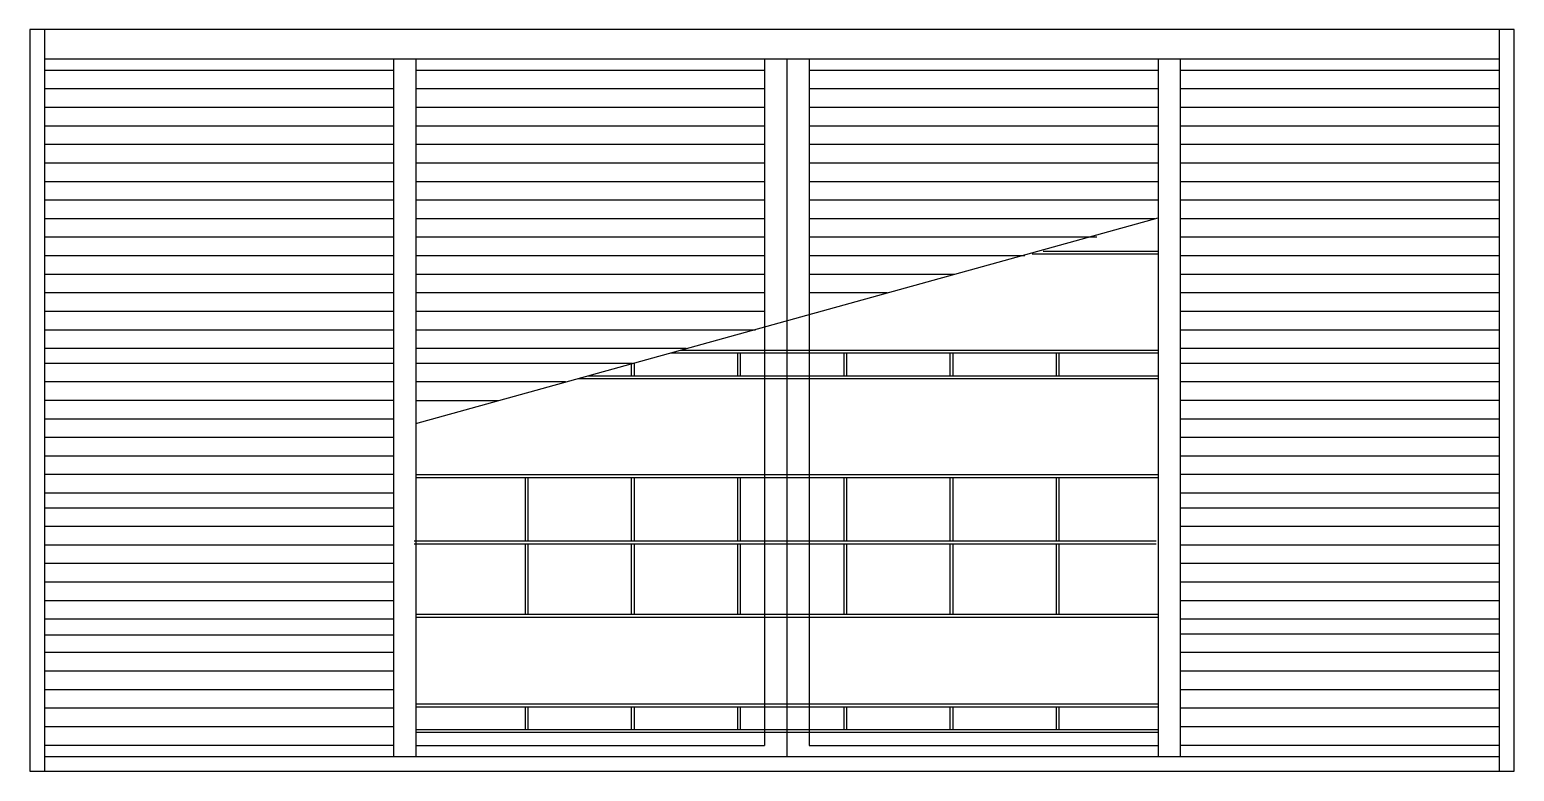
# Model space of a CAD drawing. Header units: millimetres. Extents: x 442.51 to 444.51, y 1327.43 to 1328.43.
import ezdxf

# ---------------------------------------------------------------- set-up
doc = ezdxf.new("R2010")
doc.units = ezdxf.units.MM
doc.header["$LTSCALE"] = 0.5
doc.layers.add('Gravia_Venezianas', color=1, linetype='Continuous')
doc.layers.add('Ltype_interrupção', color=7, linetype='INTERRUP')
doc.linetypes.add('INTERRUP', pattern='A,0.6,-0.04,[1,INTERRUP.shx,S=0.1,R=0,X=0,Y=0],-0.04', length=0.68)

msp = doc.modelspace()

# ---------------------------------------------------------------- linework, layer by layer
at = {"layer": 'Gravia_Venezianas', "color": 2}
for p, q in [((444.5138, 1328.4346), (442.5138, 1328.4346)), ((442.5138, 1328.4346), (442.5138, 1327.4346)), ((444.5138, 1327.4346), (444.5138, 1328.4346)), ((442.5138, 1327.4346), (444.5138, 1327.4346))]:
    msp.add_line(p, q, dxfattribs=at)
at = {"layer": 'Gravia_Venezianas'}
for p, q in [((442.5338, 1328.4346), (442.5338, 1327.4346)), ((444.4938, 1327.4346), (444.4938, 1328.4346)), ((444.4938, 1328.3946), (442.5338, 1328.3946)), ((444.4938, 1328.3946), (442.5338, 1328.3946)), ((443.0038, 1328.3946), (443.0038, 1327.4546)), ((443.0338, 1328.3946), (443.0338, 1327.4546)), ((443.5038, 1328.3946), (443.5038, 1327.4696)), ((443.5338, 1328.3946), (443.5338, 1327.4546)), ((443.5638, 1328.3946), (443.5638, 1327.4696)), ((444.0338, 1328.3946), (444.0338, 1327.4546)), ((444.0638, 1328.3946), (444.0638, 1327.4546)), ((443.0038, 1328.3796), (442.5338, 1328.3796)), ((443.5038, 1328.3796), (443.0338, 1328.3796)), ((444.0338, 1328.3796), (443.5638, 1328.3796)), ((444.4938, 1328.3796), (444.0638, 1328.3796)), ((443.0038, 1328.3546), (442.5338, 1328.3546)), ((443.5038, 1328.3546), (443.0338, 1328.3546)), ((444.0338, 1328.3546), (443.5638, 1328.3546)), ((444.4938, 1328.3546), (444.0638, 1328.3546)), ((443.0038, 1328.3296), (442.5338, 1328.3296)), ((443.5038, 1328.3296), (443.0338, 1328.3296)), ((444.0338, 1328.3296), (443.5638, 1328.3296)), ((444.4938, 1328.3296), (444.0638, 1328.3296)), ((443.0038, 1328.3046), (442.5338, 1328.3046)), ((443.5038, 1328.3046), (443.0338, 1328.3046)), ((444.0338, 1328.3046), (443.5638, 1328.3046)), ((444.4938, 1328.3046), (444.0638, 1328.3046)), ((443.0038, 1328.2796), (442.5338, 1328.2796)), ((443.5038, 1328.2796), (443.0338, 1328.2796)), ((444.0338, 1328.2796), (443.5638, 1328.2796)), ((444.4938, 1328.2796), (444.0638, 1328.2796)), ((443.0038, 1328.2546), (442.5338, 1328.2546)), ((443.5038, 1328.2546), (443.0338, 1328.2546)), ((444.0338, 1328.2546), (443.5638, 1328.2546)), ((444.4938, 1328.2546), (444.0638, 1328.2546)), ((443.0038, 1328.2296), (442.5338, 1328.2296)), ((443.5038, 1328.2296), (443.0338, 1328.2296)), ((444.0338, 1328.2296), (443.5638, 1328.2296)), ((444.4938, 1328.2296), (444.0638, 1328.2296)), ((443.0038, 1328.2046), (442.5338, 1328.2046)), ((443.5038, 1328.2046), (443.0338, 1328.2046)), ((444.0338, 1328.2046), (443.5638, 1328.2046)), ((444.4938, 1328.2046), (444.0638, 1328.2046)), ((443.0038, 1328.1796), (442.5338, 1328.1796)), ((443.5038, 1328.1796), (443.0338, 1328.1796)), ((444.0297, 1328.1796), (443.5638, 1328.1796)), ((444.4938, 1328.1796), (444.0638, 1328.1796)), ((443.0038, 1328.1546), (442.5338, 1328.1546)), ((443.5038, 1328.1546), (443.0338, 1328.1546)), ((443.9512, 1328.1546), (443.5638, 1328.1546)), ((444.4938, 1328.1546), (444.0638, 1328.1546)), ((443.0038, 1328.1296), (442.5338, 1328.1296)), ((443.5038, 1328.1296), (443.0338, 1328.1296)), ((443.8544, 1328.1296), (443.5638, 1328.1296)), ((443.8645, 1328.1322), (444.0333, 1328.1322)), ((443.8793, 1328.136), (444.0333, 1328.136)), ((443.9003, 1328.1364), (443.9003, 1328.136)), ((444.4938, 1328.1296), (444.0638, 1328.1296)), ((443.0038, 1328.1046), (442.5338, 1328.1046)), ((443.5038, 1328.1046), (443.0338, 1328.1046)), ((443.759, 1328.1046), (443.5638, 1328.1046)), ((444.4938, 1328.1046), (444.0638, 1328.1046)), ((443.0038, 1328.0796), (442.5338, 1328.0796)), ((443.5038, 1328.0796), (443.0338, 1328.0796)), ((443.6688, 1328.0796), (443.5638, 1328.0796)), ((444.4938, 1328.0796), (444.0638, 1328.0796)), ((443.0038, 1328.0546), (442.5338, 1328.0546)), ((443.5038, 1328.0546), (443.0338, 1328.0546)), ((444.4938, 1328.0546), (444.0638, 1328.0546)), ((443.0038, 1328.0296), (442.5338, 1328.0296)), ((443.4916, 1328.0296), (443.0338, 1328.0296)), ((444.4938, 1328.0296), (444.0638, 1328.0296)), ((443.0038, 1328.0046), (442.5338, 1328.0046)), ((443.3981, 1328.0046), (443.0338, 1328.0046)), ((443.3908, 1328.0026), (444.0333, 1328.0026)), ((444.4938, 1328.0046), (444.0638, 1328.0046)), ((443.0038, 1327.9846), (442.5338, 1327.9846)), ((443.3259, 1327.9846), (443.0338, 1327.9846)), ((443.3242, 1327.9841), (443.3242, 1327.968)), ((443.3281, 1327.9852), (443.3281, 1327.968)), ((443.377, 1327.9987), (444.0333, 1327.9987)), ((443.4673, 1327.9987), (443.4673, 1327.968)), ((443.4711, 1327.9987), (443.4711, 1327.968)), ((443.6104, 1327.9987), (443.6104, 1327.968)), ((443.6142, 1327.9987), (443.6142, 1327.968)), ((443.7534, 1327.9987), (443.7534, 1327.968)), ((443.7573, 1327.9987), (443.7573, 1327.968)), ((443.8965, 1327.9987), (443.8965, 1327.968)), ((443.9003, 1327.9987), (443.9003, 1327.968)), ((444.4938, 1327.9846), (444.0638, 1327.9846)), ((443.2522, 1327.9642), (444.0333, 1327.9642)), ((443.2661, 1327.968), (444.0333, 1327.968)), ((443.0038, 1327.9596), (442.5338, 1327.9596)), ((443.2356, 1327.9596), (443.0338, 1327.9596)), ((444.4938, 1327.9596), (444.0638, 1327.9596)), ((443.0038, 1327.9346), (442.5338, 1327.9346)), ((443.0338, 1327.9346), (443.1454, 1327.9346)), ((444.4938, 1327.9346), (444.0638, 1327.9346)), ((443.0038, 1327.9096), (442.5338, 1327.9096)), ((444.4938, 1327.9096), (444.0638, 1327.9096)), ((443.0038, 1327.8846), (442.5338, 1327.8846)), ((444.4938, 1327.8846), (444.0638, 1327.8846)), ((443.0038, 1327.8596), (442.5338, 1327.8596)), ((444.4938, 1327.8596), (444.0638, 1327.8596)), ((443.0038, 1327.8346), (442.5338, 1327.8346)), ((443.0338, 1327.8346), (444.0333, 1327.8346)), ((443.0338, 1327.8346), (444.0333, 1327.8346)), ((443.0338, 1327.8307), (444.0333, 1327.8307)), ((443.0338, 1327.8307), (444.0333, 1327.8307)), ((443.1812, 1327.8307), (443.1812, 1327.7453)), ((443.185, 1327.8307), (443.185, 1327.7453)), ((443.3242, 1327.8307), (443.3242, 1327.7453)), ((443.3281, 1327.8307), (443.3281, 1327.7453)), ((443.4673, 1327.8307), (443.4673, 1327.7453)), ((443.4711, 1327.8307), (443.4711, 1327.7453)), ((443.6104, 1327.8307), (443.6104, 1327.7453)), ((443.6142, 1327.8307), (443.6142, 1327.7453)), ((443.7534, 1327.8307), (443.7534, 1327.7453)), ((443.7573, 1327.8307), (443.7573, 1327.7453)), ((443.8965, 1327.8307), (443.8965, 1327.7453)), ((443.9003, 1327.8307), (443.9003, 1327.7453)), ((444.4938, 1327.8346), (444.0638, 1327.8346)), ((443.0038, 1327.8096), (442.5338, 1327.8096)), ((444.4938, 1327.8096), (444.0638, 1327.8096)), ((443.0038, 1327.7896), (442.5338, 1327.7896)), ((444.4938, 1327.7896), (444.0638, 1327.7896)), ((443.0038, 1327.7646), (442.5338, 1327.7646)), ((444.4938, 1327.7646), (444.0638, 1327.7646)), ((443.0319, 1327.7453), (444.0314, 1327.7453)), ((443.0319, 1327.7415), (444.0314, 1327.7415)), ((443.1812, 1327.7415), (443.1812, 1327.6464)), ((443.185, 1327.7415), (443.185, 1327.6464)), ((443.3242, 1327.7415), (443.3242, 1327.6464)), ((443.3281, 1327.7415), (443.3281, 1327.6464)), ((443.4673, 1327.7415), (443.4673, 1327.6464)), ((443.4711, 1327.7415), (443.4711, 1327.6464)), ((443.6104, 1327.7415), (443.6104, 1327.6464)), ((443.6142, 1327.7415), (443.6142, 1327.6464)), ((443.7534, 1327.7415), (443.7534, 1327.6464)), ((443.7573, 1327.7415), (443.7573, 1327.6464)), ((443.8965, 1327.7415), (443.8965, 1327.6464)), ((443.9003, 1327.7415), (443.9003, 1327.6464)), ((443.0038, 1327.7396), (442.5338, 1327.7396)), ((444.4938, 1327.7396), (444.0638, 1327.7396)), ((443.0038, 1327.7146), (442.5338, 1327.7146)), ((444.4938, 1327.7146), (444.0638, 1327.7146)), ((443.0038, 1327.6896), (442.5338, 1327.6896)), ((444.4938, 1327.6896), (444.0638, 1327.6896)), ((443.0038, 1327.6646), (442.5338, 1327.6646)), ((443.0038, 1327.6646), (442.5338, 1327.6646)), ((444.4938, 1327.6646), (444.0638, 1327.6646)), ((443.0338, 1327.6464), (444.0333, 1327.6464)), ((443.0338, 1327.6464), (444.0333, 1327.6464)), ((443.0338, 1327.6426), (444.0333, 1327.6426)), ((443.0338, 1327.6426), (444.0333, 1327.6426)), ((443.0038, 1327.6396), (442.5338, 1327.6396)), ((444.4938, 1327.6396), (444.0638, 1327.6396)), ((443.0038, 1327.6184), (442.5338, 1327.6184)), ((444.4938, 1327.6196), (444.0638, 1327.6196)), ((443.0038, 1327.5946), (442.5338, 1327.5946)), ((444.4938, 1327.5946), (444.0638, 1327.5946)), ((443.0038, 1327.5696), (442.5338, 1327.5696)), ((444.4938, 1327.5696), (444.0638, 1327.5696)), ((443.0038, 1327.5446), (442.5338, 1327.5446)), ((443.0038, 1327.5446), (442.5338, 1327.5446)), ((444.4938, 1327.5446), (444.0638, 1327.5446)), ((443.0338, 1327.5256), (444.0333, 1327.5256)), ((443.0338, 1327.5256), (444.0333, 1327.5256)), ((443.0338, 1327.5217), (444.0333, 1327.5217)), ((443.0338, 1327.5217), (444.0333, 1327.5217)), ((443.1812, 1327.5217), (443.1812, 1327.491)), ((443.185, 1327.5217), (443.185, 1327.491)), ((443.3242, 1327.5217), (443.3242, 1327.491)), ((443.3281, 1327.5217), (443.3281, 1327.491)), ((443.4673, 1327.5217), (443.4673, 1327.491)), ((443.4711, 1327.5217), (443.4711, 1327.491)), ((443.6104, 1327.5217), (443.6104, 1327.491)), ((443.6142, 1327.5217), (443.6142, 1327.491)), ((443.7534, 1327.5217), (443.7534, 1327.491)), ((443.7573, 1327.5217), (443.7573, 1327.491)), ((443.8965, 1327.5217), (443.8965, 1327.491)), ((443.9003, 1327.5217), (443.9003, 1327.491)), ((443.0038, 1327.5196), (442.5338, 1327.5196)), ((444.4938, 1327.5196), (444.0638, 1327.5196)), ((443.0038, 1327.4946), (442.5338, 1327.4946)), ((443.0338, 1327.491), (444.0333, 1327.491)), ((443.0338, 1327.491), (444.0333, 1327.491)), ((443.0338, 1327.4872), (444.0333, 1327.4872)), ((443.0338, 1327.4872), (444.0333, 1327.4872)), ((444.4938, 1327.4946), (444.0638, 1327.4946)), ((443.0038, 1327.4696), (442.5338, 1327.4696)), ((443.0338, 1327.4696), (443.5038, 1327.4696)), ((443.5638, 1327.4696), (444.0338, 1327.4696)), ((444.4938, 1327.4696), (444.0638, 1327.4696)), ((442.5338, 1327.4546), (444.4938, 1327.4546))]:
    msp.add_line(p, q, dxfattribs=at)
at = {"layer": 'Ltype_interrupção', "color": 1}
msp.add_line((443.0338, 1327.9037), (444.0338, 1328.1807), dxfattribs=at)

doc.saveas('drawing.dxf')
